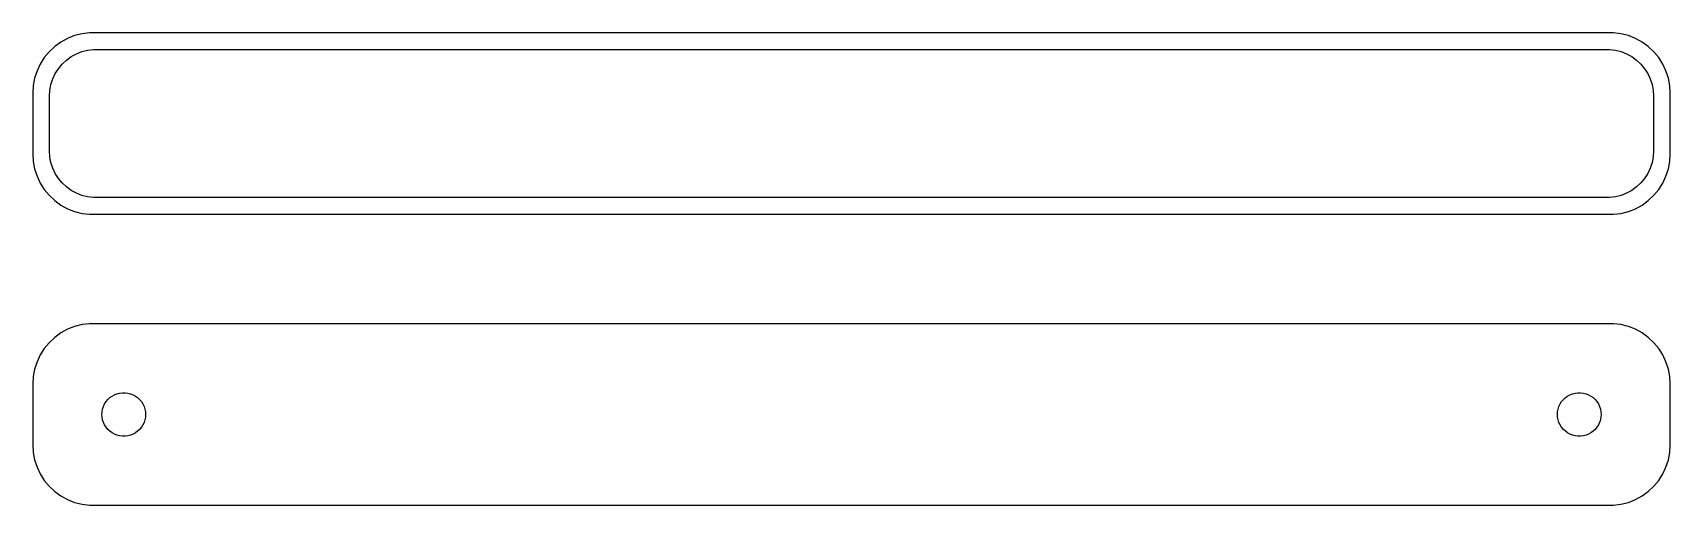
# Model space of a CAD drawing. Header units: metres. Extents: x -68 to 68, y 17 to 55.
import ezdxf

# ---------------------------------------------------------------- set-up
doc = ezdxf.new("R2010")
doc.units = ezdxf.units.M

msp = doc.modelspace()

# ---------------------------------------------------------------- linework, layer by layer
for p, q in [((-63.4369, 55.4114), (-64.0451, 55.2553)), ((-62.8139, 55.4901), (-63.4369, 55.4114)), ((62.8139, 55.4901), (-62.8139, 55.4901)), ((63.4369, 55.4114), (62.8139, 55.4901)), ((64.0451, 55.2553), (63.4369, 55.4114)), ((-65.6871, 54.3526), (-66.1448, 53.9227)), ((-65.1791, 54.7216), (-65.6871, 54.3526)), ((-64.6289, 55.0241), (-65.1791, 54.7216)), ((-64.0451, 55.2553), (-64.6289, 55.0241)), ((-63.4457, 53.9301), (-62.9751, 54.0509)), ((-62.9751, 54.0509), (-62.493, 54.1118)), ((-62.493, 54.1118), (62.493, 54.1118)), ((62.493, 54.1118), (62.9751, 54.0509)), ((62.9751, 54.0509), (63.4457, 53.9301)), ((64.6289, 55.0241), (64.0451, 55.2553)), ((65.1791, 54.7216), (64.6289, 55.0241)), ((65.6871, 54.3526), (65.1791, 54.7216)), ((66.1448, 53.9227), (65.6871, 54.3526)), ((-66.8815, 52.9088), (-67.1489, 52.3406)), ((-66.5451, 53.4389), (-66.8815, 52.9088)), ((-66.1448, 53.9227), (-66.5451, 53.4389)), ((-65.3805, 52.5244), (-65.0707, 52.8988)), ((-65.0707, 52.8988), (-64.7165, 53.2315)), ((-64.7165, 53.2315), (-64.3234, 53.5171)), ((-64.3234, 53.5171), (-63.8975, 53.7512)), ((-63.8975, 53.7512), (-63.4457, 53.9301)), ((63.4457, 53.9301), (63.8975, 53.7512)), ((63.8975, 53.7512), (64.3234, 53.5171)), ((64.3234, 53.5171), (64.7165, 53.2315)), ((64.7165, 53.2315), (65.0707, 52.8988)), ((65.0707, 52.8988), (65.3805, 52.5244)), ((66.5451, 53.4389), (66.1448, 53.9227)), ((66.8815, 52.9088), (66.5451, 53.4389)), ((67.1489, 52.3406), (66.8815, 52.9088)), ((-67.3429, 51.7434), (-67.4606, 51.1267)), ((-67.1489, 52.3406), (-67.3429, 51.7434)), ((-65.9979, 51.2123), (-65.8477, 51.6744)), ((-65.8477, 51.6744), (-65.6408, 52.1141)), ((-65.6408, 52.1141), (-65.3805, 52.5244)), ((65.3805, 52.5244), (65.6408, 52.1141)), ((65.6408, 52.1141), (65.8477, 51.6744)), ((65.8477, 51.6744), (65.9979, 51.2123)), ((67.3429, 51.7434), (67.1489, 52.3406)), ((67.4606, 51.1267), (67.3429, 51.7434)), ((-67.4606, 51.1267), (-67.5, 50.5)), ((-67.5, 50.5), (-67.5, 45.5)), ((-66.1195, 50.25), (-66.089, 50.735)), ((-66.1195, 45.75), (-66.1195, 50.25)), ((-66.089, 50.735), (-65.9979, 51.2123)), ((65.9979, 51.2123), (66.089, 50.735)), ((66.089, 50.735), (66.1195, 50.25)), ((66.1195, 50.25), (66.1195, 45.75)), ((67.5, 50.5), (67.4606, 51.1267)), ((67.5, 45.5), (67.5, 50.5)), ((-67.5, 45.5), (-67.4606, 44.8733)), ((-67.4606, 44.8733), (-67.3429, 44.2566)), ((-66.089, 45.265), (-66.1195, 45.75)), ((-65.9979, 44.7877), (-66.089, 45.265)), ((-65.8477, 44.3256), (-65.9979, 44.7877)), ((65.9979, 44.7877), (65.8477, 44.3256)), ((66.089, 45.265), (65.9979, 44.7877)), ((66.1195, 45.75), (66.089, 45.265)), ((67.3429, 44.2566), (67.4606, 44.8733)), ((67.4606, 44.8733), (67.5, 45.5)), ((-67.3429, 44.2566), (-67.1489, 43.6594)), ((-67.1489, 43.6594), (-66.8815, 43.0912)), ((-65.6408, 43.8859), (-65.8477, 44.3256)), ((-65.3805, 43.4756), (-65.6408, 43.8859)), ((-65.0707, 43.1012), (-65.3805, 43.4756)), ((65.3805, 43.4756), (65.0707, 43.1012)), ((65.6408, 43.8859), (65.3805, 43.4756)), ((65.8477, 44.3256), (65.6408, 43.8859)), ((66.8815, 43.0912), (67.1489, 43.6594)), ((67.1489, 43.6594), (67.3429, 44.2566)), ((-66.8815, 43.0912), (-66.5451, 42.5611)), ((-66.5451, 42.5611), (-66.1448, 42.0773)), ((-66.1448, 42.0773), (-65.6871, 41.6474)), ((-64.7165, 42.7685), (-65.0707, 43.1012)), ((-64.3234, 42.4829), (-64.7165, 42.7685)), ((-63.8975, 42.2488), (-64.3234, 42.4829)), ((-63.4457, 42.0699), (-63.8975, 42.2488)), ((-62.9751, 41.9491), (-63.4457, 42.0699)), ((-62.493, 41.8882), (-62.9751, 41.9491)), ((62.493, 41.8882), (-62.493, 41.8882)), ((62.9751, 41.9491), (62.493, 41.8882)), ((63.4457, 42.0699), (62.9751, 41.9491)), ((63.8975, 42.2488), (63.4457, 42.0699)), ((64.3234, 42.4829), (63.8975, 42.2488)), ((64.7165, 42.7685), (64.3234, 42.4829)), ((65.0707, 43.1012), (64.7165, 42.7685)), ((65.6871, 41.6474), (66.1448, 42.0773)), ((66.1448, 42.0773), (66.5451, 42.5611)), ((66.5451, 42.5611), (66.8815, 43.0912)), ((-65.6871, 41.6474), (-65.1791, 41.2784)), ((-65.1791, 41.2784), (-64.6289, 40.9759)), ((-64.6289, 40.9759), (-64.0451, 40.7447)), ((-64.0451, 40.7447), (-63.4369, 40.5886)), ((-63.4369, 40.5886), (-62.8139, 40.5099)), ((-62.8139, 40.5099), (62.8139, 40.5099)), ((62.8139, 40.5099), (63.4369, 40.5886)), ((63.4369, 40.5886), (64.0451, 40.7447)), ((64.0451, 40.7447), (64.6289, 40.9759)), ((64.6289, 40.9759), (65.1791, 41.2784)), ((65.1791, 41.2784), (65.6871, 41.6474)), ((-64.0451, 31.2553), (-64.6289, 31.0241)), ((-63.4369, 31.4114), (-64.0451, 31.2553)), ((-62.8139, 31.4901), (-63.4369, 31.4114)), ((62.8139, 31.4901), (-62.8139, 31.4901)), ((63.4369, 31.4114), (62.8139, 31.4901)), ((64.0451, 31.2553), (63.4369, 31.4114)), ((64.6289, 31.0241), (64.0451, 31.2553)), ((-66.1448, 29.9227), (-66.5451, 29.4389)), ((-65.6871, 30.3526), (-66.1448, 29.9227)), ((-65.1791, 30.7216), (-65.6871, 30.3526)), ((-64.6289, 31.0241), (-65.1791, 30.7216)), ((65.1791, 30.7216), (64.6289, 31.0241)), ((65.6871, 30.3526), (65.1791, 30.7216)), ((66.1448, 29.9227), (65.6871, 30.3526)), ((66.5451, 29.4389), (66.1448, 29.9227)), ((-66.8815, 28.9088), (-67.1489, 28.3406)), ((-66.5451, 29.4389), (-66.8815, 28.9088)), ((66.8815, 28.9088), (66.5451, 29.4389)), ((67.1489, 28.3406), (66.8815, 28.9088)), ((-67.4606, 27.1267), (-67.5, 26.5)), ((-67.3429, 27.7434), (-67.4606, 27.1267)), ((-67.1489, 28.3406), (-67.3429, 27.7434)), ((67.3429, 27.7434), (67.1489, 28.3406)), ((67.4606, 27.1267), (67.3429, 27.7434)), ((67.5, 26.5), (67.4606, 27.1267)), ((-67.5, 26.5), (-67.5, 21.5)), ((-60.7664, 25.6287), (-60.5562, 25.7119)), ((-60.5562, 25.7119), (-60.3373, 25.7681)), ((-60.3373, 25.7681), (-60.113, 25.7964)), ((-60.113, 25.7964), (-59.887, 25.7964)), ((-59.887, 25.7964), (-59.6627, 25.7681)), ((-59.6627, 25.7681), (-59.4438, 25.7119)), ((-59.4438, 25.7119), (-59.2336, 25.6287)), ((59.2336, 25.6287), (59.4438, 25.7119)), ((59.4438, 25.7119), (59.6627, 25.7681)), ((59.6627, 25.7681), (59.887, 25.7964)), ((59.887, 25.7964), (60.113, 25.7964)), ((60.113, 25.7964), (60.3373, 25.7681)), ((60.3373, 25.7681), (60.5562, 25.7119)), ((60.5562, 25.7119), (60.7664, 25.6287)), ((67.5, 21.5), (67.5, 26.5)), ((-61.7858, 24.2256), (-61.7434, 24.4476)), ((-61.7434, 24.4476), (-61.6736, 24.6626)), ((-61.6736, 24.6626), (-61.5773, 24.8671)), ((-61.5773, 24.8671), (-61.4562, 25.058)), ((-61.4562, 25.058), (-61.3121, 25.2322)), ((-61.3121, 25.2322), (-61.1474, 25.3869)), ((-61.1474, 25.3869), (-60.9645, 25.5198)), ((-60.9645, 25.5198), (-60.7664, 25.6287)), ((-59.2336, 25.6287), (-59.0355, 25.5198)), ((-59.0355, 25.5198), (-58.8526, 25.3869)), ((-58.8526, 25.3869), (-58.6879, 25.2322)), ((-58.6879, 25.2322), (-58.5438, 25.058)), ((-58.5438, 25.058), (-58.4226, 24.8671)), ((-58.4226, 24.8671), (-58.3264, 24.6626)), ((-58.3264, 24.6626), (-58.2565, 24.4476)), ((-58.2565, 24.4476), (-58.2142, 24.2256)), ((58.2142, 24.2256), (58.2565, 24.4476)), ((58.2565, 24.4476), (58.3264, 24.6626)), ((58.3264, 24.6626), (58.4226, 24.8671)), ((58.4226, 24.8671), (58.5438, 25.058)), ((58.5438, 25.058), (58.6879, 25.2322)), ((58.6879, 25.2322), (58.8526, 25.3869)), ((58.8526, 25.3869), (59.0355, 25.5198)), ((59.0355, 25.5198), (59.2336, 25.6287)), ((60.7664, 25.6287), (60.9645, 25.5198)), ((60.9645, 25.5198), (61.1474, 25.3869)), ((61.1474, 25.3869), (61.3121, 25.2322)), ((61.3121, 25.2322), (61.4562, 25.058)), ((61.4562, 25.058), (61.5773, 24.8671)), ((61.5773, 24.8671), (61.6736, 24.6626)), ((61.6736, 24.6626), (61.7434, 24.4476)), ((61.7434, 24.4476), (61.7858, 24.2256)), ((-61.8, 24), (-61.7858, 24.2256)), ((-61.7858, 23.7744), (-61.8, 24)), ((-61.7434, 23.5524), (-61.7858, 23.7744)), ((-61.6736, 23.3374), (-61.7434, 23.5524)), ((-61.5773, 23.1329), (-61.6736, 23.3374)), ((-61.4562, 22.942), (-61.5773, 23.1329)), ((-58.4226, 23.1329), (-58.5438, 22.942)), ((-58.3264, 23.3374), (-58.4226, 23.1329)), ((-58.2565, 23.5524), (-58.3264, 23.3374)), ((-58.2142, 23.7744), (-58.2565, 23.5524)), ((-58.2142, 24.2256), (-58.2, 24)), ((-58.2, 24), (-58.2142, 23.7744)), ((58.2, 24), (58.2142, 24.2256)), ((58.2142, 23.7744), (58.2, 24)), ((58.2565, 23.5524), (58.2142, 23.7744)), ((58.3264, 23.3374), (58.2565, 23.5524)), ((58.4226, 23.1329), (58.3264, 23.3374)), ((58.5438, 22.942), (58.4226, 23.1329)), ((61.5773, 23.1329), (61.4562, 22.942)), ((61.6736, 23.3374), (61.5773, 23.1329)), ((61.7434, 23.5524), (61.6736, 23.3374)), ((61.7858, 23.7744), (61.7434, 23.5524)), ((61.7858, 24.2256), (61.8, 24)), ((61.8, 24), (61.7858, 23.7744)), ((-61.3121, 22.7678), (-61.4562, 22.942)), ((-61.1474, 22.6131), (-61.3121, 22.7678)), ((-60.9645, 22.4802), (-61.1474, 22.6131)), ((-60.7664, 22.3713), (-60.9645, 22.4802)), ((-60.5562, 22.2881), (-60.7664, 22.3713)), ((-60.3373, 22.2319), (-60.5562, 22.2881)), ((-60.113, 22.2036), (-60.3373, 22.2319)), ((-59.887, 22.2036), (-60.113, 22.2036)), ((-59.6627, 22.2319), (-59.887, 22.2036)), ((-59.4438, 22.2881), (-59.6627, 22.2319)), ((-59.2336, 22.3713), (-59.4438, 22.2881)), ((-59.0355, 22.4802), (-59.2336, 22.3713)), ((-58.8526, 22.6131), (-59.0355, 22.4802)), ((-58.6879, 22.7678), (-58.8526, 22.6131)), ((-58.5438, 22.942), (-58.6879, 22.7678)), ((58.6879, 22.7678), (58.5438, 22.942)), ((58.8526, 22.6131), (58.6879, 22.7678)), ((59.0355, 22.4802), (58.8526, 22.6131)), ((59.2336, 22.3713), (59.0355, 22.4802)), ((59.4438, 22.2881), (59.2336, 22.3713)), ((59.6627, 22.2319), (59.4438, 22.2881)), ((59.887, 22.2036), (59.6627, 22.2319)), ((60.113, 22.2036), (59.887, 22.2036)), ((60.3373, 22.2319), (60.113, 22.2036)), ((60.5562, 22.2881), (60.3373, 22.2319)), ((60.7664, 22.3713), (60.5562, 22.2881)), ((60.9645, 22.4802), (60.7664, 22.3713)), ((61.1474, 22.6131), (60.9645, 22.4802)), ((61.3121, 22.7678), (61.1474, 22.6131)), ((61.4562, 22.942), (61.3121, 22.7678)), ((-67.5, 21.5), (-67.4606, 20.8733)), ((-67.4606, 20.8733), (-67.3429, 20.2566)), ((-67.3429, 20.2566), (-67.1489, 19.6594)), ((67.1489, 19.6594), (67.3429, 20.2566)), ((67.3429, 20.2566), (67.4606, 20.8733)), ((67.4606, 20.8733), (67.5, 21.5)), ((-67.1489, 19.6594), (-66.8815, 19.0912)), ((-66.8815, 19.0912), (-66.5451, 18.5611)), ((66.5451, 18.5611), (66.8815, 19.0912)), ((66.8815, 19.0912), (67.1489, 19.6594)), ((-66.5451, 18.5611), (-66.1448, 18.0773)), ((-66.1448, 18.0773), (-65.6871, 17.6474)), ((-65.6871, 17.6474), (-65.1791, 17.2784)), ((65.1791, 17.2784), (65.6871, 17.6474)), ((65.6871, 17.6474), (66.1448, 18.0773)), ((66.1448, 18.0773), (66.5451, 18.5611)), ((-65.1791, 17.2784), (-64.6289, 16.9759)), ((-64.6289, 16.9759), (-64.0451, 16.7447)), ((-64.0451, 16.7447), (-63.4369, 16.5886)), ((-63.4369, 16.5886), (-62.8139, 16.5099)), ((-62.8139, 16.5099), (62.8139, 16.5099)), ((62.8139, 16.5099), (63.4369, 16.5886)), ((63.4369, 16.5886), (64.0451, 16.7447)), ((64.0451, 16.7447), (64.6289, 16.9759)), ((64.6289, 16.9759), (65.1791, 17.2784))]:
    msp.add_line(p, q)

doc.saveas('drawing.dxf')
